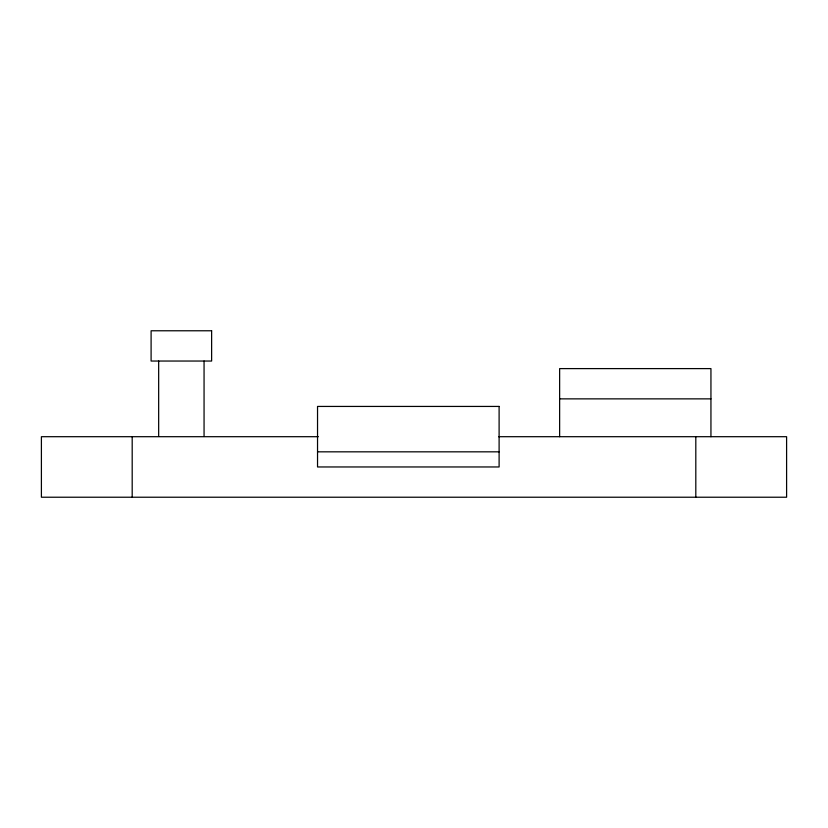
<?xml version="1.0" encoding="UTF-8"?>
<svg xmlns="http://www.w3.org/2000/svg" width="828" height="828" viewBox="0 0 828 828"><rect width="100%" height="100%" fill="white"/><g stroke="black" fill="none" stroke-linecap="round" stroke-linejoin="round"><path stroke-width="1.24" d="M559.635 398.868L710.941 398.868M318.335 436.698L41.4 436.698L41.4 497.224L786.6 497.224L786.6 436.698L498.591 436.698M317.538 451.829L499.108 451.829M710.941 436.698L710.941 368.605L559.635 368.605L559.635 436.698M695.81 436.698L695.81 497.224M204.061 361.039L204.061 436.48M158.666 361.039L158.666 436.48M132.19 436.698L132.19 497.224M211.626 330.776L151.1 330.776L151.1 361.039L211.626 361.039L211.626 330.776M499.108 406.434L317.538 406.434L317.538 466.961L499.108 466.961L499.108 406.434"/></g></svg>
